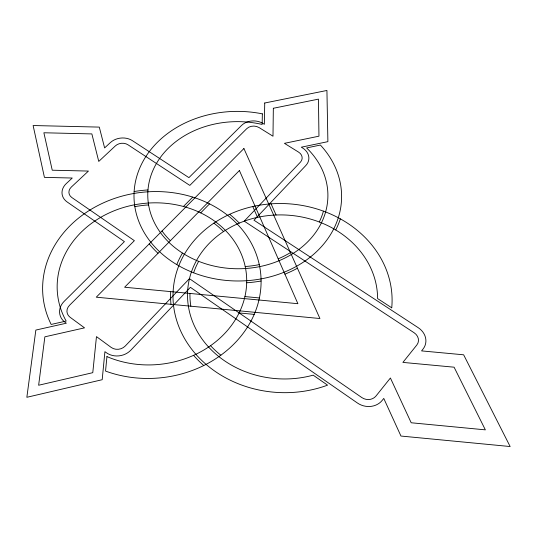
<?xml version="1.0" encoding="UTF-8"?>
<svg xmlns="http://www.w3.org/2000/svg" width="537" height="537" viewBox="0 0 537 537"><rect width="100%" height="100%" fill="white"/><g stroke="black" fill="none" stroke-linecap="round" stroke-linejoin="round"><path stroke-width="0.81" d="M200.71 212.874L209.544 203.879M183.426 206.477L192.736 197.113M244.926 296.572L259.405 297.941M239.086 312.943L254.209 314.387M271.078 203.845L276.078 214.995M252.779 206.537L257.518 217.351M134.136 191.534A111.864 95.284 -6.7 0 1 147.984 189.944M229.655 214.297A111.864 95.284 -6.7 0 1 239.294 223.103M323.435 211.142A87.773 71.683 0.5 0 1 319.287 221.989M290.436 252.585A87.773 71.683 0.5 0 1 278.186 258.827M259.27 264.627A87.773 71.683 0.5 0 1 245.201 266.506M170.37 240.724A87.773 71.683 0.5 0 1 162.026 230.977M220.868 355.212A92.693 79.865 4.2 0 1 210.544 345.674M190.843 306.204A92.693 79.865 4.2 0 1 189.95 293.45M193.602 272.809A92.693 79.865 4.2 0 1 198.65 261.331M134.834 206.671A92.539 78.791 -6.6 0 1 148.601 204.919M213.854 223.144A92.539 78.791 -6.6 0 1 223.533 231.541M203.785 365.529A112.045 96.586 4.2 0 1 193.575 355.319M170.967 304.311A112.045 96.586 4.2 0 1 170.699 291.618M176.76 264.627A112.045 96.586 4.2 0 1 182.466 253.075M340.344 218.861A106.098 86.679 0.5 0 1 335.732 229.964M297.431 268.218A106.098 86.679 0.5 0 1 284.919 274.159M261.089 280.999A106.098 86.679 0.5 0 1 246.691 282.771M158.006 253.296A106.098 86.679 0.5 0 1 149.226 243.865M273.34 108.273L272.991 136.217L259.103 127.584A8.834 6.968 1.4 0 0 246.738 128.679L189.816 185.406L127.981 144.789A8.981 7.102 -5.9 0 0 115.361 145.903L98.761 161.422L91.867 133.914L43.88 132.767L52.243 170.209L88.437 171.068L71.334 187.051A9.236 7.417 -9.1 0 0 71.864 197.556L134.371 240.67L69.521 305.311A9.874 8.404 -13.1 0 0 70.079 317.246L84.531 327.859L44.866 336.82L38.637 385.244L92.78 372.671L96.465 336.618L111.199 347.432A9.981 8.699 -11.4 0 0 125.269 346.003L189.433 278.649L361.824 397.561A10.196 9.089 15.4 0 0 375.967 396.051L390.406 378.008L411.201 422.767L485.361 429.855L454.094 367.194L402.898 362.401L416.846 344.976A9.968 8.599 16 0 0 414.121 332.752L244.221 221.143L300.398 162.181A8.954 7.156 3.7 0 0 298.579 152.119L284.449 143.339L318.958 136.176L318.448 99.137L273.34 108.273M264.728 103.003L264.352 124.289L263.137 123.537A15.459 12.197 1.4 0 0 241.549 125.436L188.91 177.64L132.384 140.647A15.721 12.432 -5.9 0 0 110.354 142.594L104.621 147.923L99.291 127.108L33.119 125.53L44.43 177.371L72.253 178.029L66.279 183.587A16.17 12.982 -9.1 0 0 67.165 201.979L124.403 241.616L64.138 301.385A17.285 14.707 -13.1 0 0 65.058 322.281L66.326 323.214L35.845 330.067L26.85 397.293L102.191 379.713L104.91 351.668L106.219 352.628A17.473 15.217 -11.4 0 0 130.894 350.111L190.393 287.329L357.427 403.012A17.849 15.909 15.4 0 0 382.237 400.354L383.774 398.42L400.951 436.044L510.15 446.536L463.646 354.809L421.579 350.896L423.035 349.063A17.439 15.043 16 0 0 418.209 327.684L253.988 220.224L305.801 165.557A15.674 12.526 3.7 0 0 302.573 147.957L301.324 147.185L327.892 141.647L326.926 90.464L264.728 103.003M262.351 113.857L262.157 124.443A90.062 73.556 0.5 0 0 147.89 198.757A90.062 73.556 0.5 0 0 270.943 263.701A90.062 73.556 0.5 0 0 306.634 147.923L320.401 145.05A103.809 84.806 0.5 0 1 273.796 275.83A103.809 84.806 0.5 0 1 134.169 200.804A103.809 84.806 0.5 0 1 262.351 113.857M106.937 356.588L105.547 371.074A109.447 93.216 -6.7 0 0 259.713 296.37A109.447 93.216 -6.7 0 0 138.801 192.709A109.447 93.216 -6.7 0 0 51.163 324.442L66.179 321.072A94.948 80.852 -6.6 0 1 139.821 203.919A94.948 80.852 -6.6 0 1 245.127 295.679A94.948 80.852 -6.6 0 1 106.937 356.588M239.401 170.518L124.624 287.241L297.894 303.7L239.401 170.518M243.912 148.541L96.271 297.183L319.924 318.522L243.912 148.541M391.735 307.808L377.598 298.572A95.109 81.953 4.2 0 0 272.071 215.23A95.109 81.953 4.2 0 0 189.789 313.024A95.109 81.953 4.2 0 0 313.165 375.155L327.57 385.15A109.629 94.492 4.2 0 1 176.545 319.985A109.629 94.492 4.2 0 1 273.011 203.718A109.629 94.492 4.2 0 1 391.735 307.808"/></g></svg>
